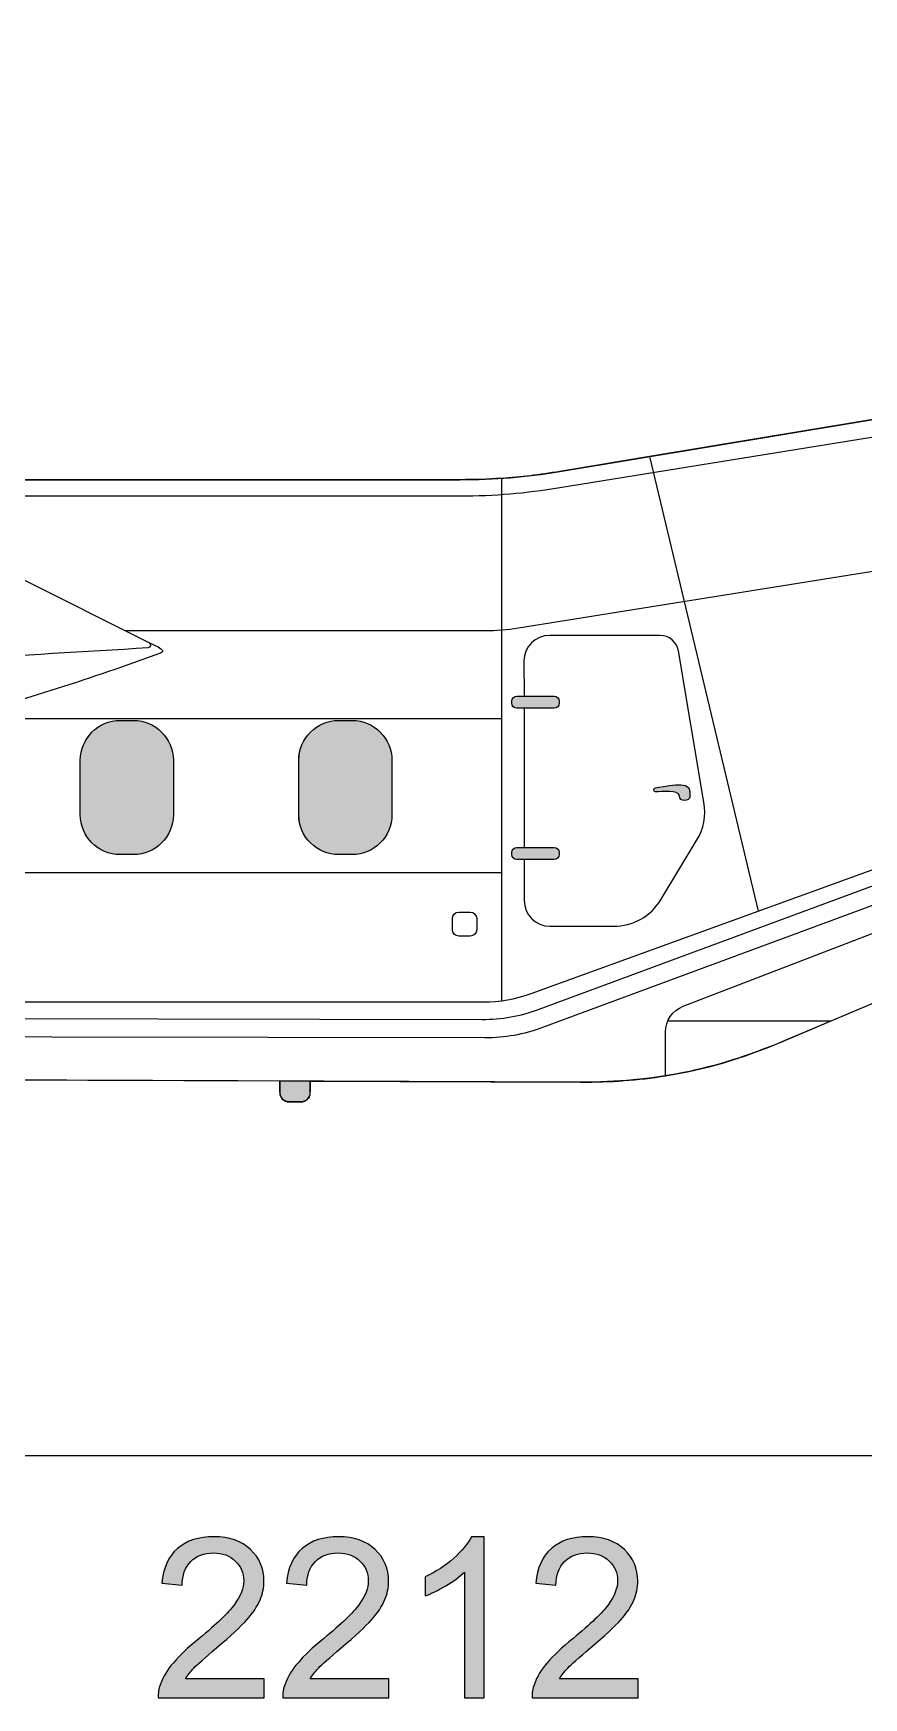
# Model space of a CAD drawing. Extents: x 65 to 355, y 40 to 244.
# Drawn here: x 138.51 to 152.89, y 186.23 to 215.05 of the extents above; entities that cross this region are included whole.
import ezdxf

# ---------------------------------------------------------------- set-up
doc = ezdxf.new("R2010")
doc.units = 0
doc.header["$MEASUREMENT"] = 0
doc.layers.add('4-VIEW', color=7, linetype='CONTINUOUS')
doc.layers.add('SOLIDS', color=7, linetype='CONTINUOUS')

# ---------------------------------------------------------------- blocks, each defined once
blk = doc.blocks.new('BLOCK_2')
at = {"layer": '4-VIEW'}
h = blk.add_hatch(color=7, dxfattribs=at)
h.dxf.hatch_style = 2
edge = h.paths.add_edge_path()
edge.add_spline(control_points=[(142.511, 186.555), (142.511, 186.555), (142.511, 186.227), (142.511, 186.227), (142.511, 186.227), (140.674, 186.227), (140.674, 186.227), (140.672, 186.309), (140.685, 186.388), (140.714, 186.464), (140.761, 186.589), (140.836, 186.712), (140.939, 186.834), (141.042, 186.955), (141.191, 187.095), (141.385, 187.254), (141.687, 187.502), (141.891, 187.698), (141.997, 187.843), (142.103, 187.987), (142.156, 188.124), (142.156, 188.253), (142.156, 188.388), (142.108, 188.502), (142.011, 188.595), (141.915, 188.688), (141.789, 188.734), (141.633, 188.734), (141.469, 188.734), (141.338, 188.685), (141.239, 188.586), (141.141, 188.488), (141.091, 188.351), (141.089, 188.177), (141.089, 188.177), (140.739, 188.213), (140.739, 188.213), (140.763, 188.474), (140.853, 188.674), (141.01, 188.811), (141.166, 188.948), (141.377, 189.016), (141.641, 189.016), (141.907, 189.016), (142.118, 188.942), (142.274, 188.795), (142.429, 188.647), (142.507, 188.464), (142.507, 188.245), (142.507, 188.134), (142.484, 188.025), (142.439, 187.917), (142.393, 187.81), (142.318, 187.697), (142.212, 187.578), (142.107, 187.46), (141.931, 187.297), (141.686, 187.089), (141.482, 186.918), (141.35, 186.801), (141.292, 186.74), (141.234, 186.679), (141.186, 186.617), (141.148, 186.555), (141.148, 186.555), (142.511, 186.555), (142.511, 186.555)], knot_values=[0, 0, 0, 0, 1, 1, 1, 2, 2, 2, 3, 3, 3, 4, 4, 4, 5, 5, 5, 6, 6, 6, 7, 7, 7, 8, 8, 8, 9, 9, 9, 10, 10, 10, 11, 11, 11, 12, 12, 12, 13, 13, 13, 14, 14, 14, 15, 15, 15, 16, 16, 16, 17, 17, 17, 18, 18, 18, 19, 19, 19, 20, 20, 20, 21, 21, 21, 22, 22, 22, 22], degree=3, periodic=1)
h = blk.add_hatch(color=7, dxfattribs=at)
h.dxf.hatch_style = 2
edge = h.paths.add_edge_path()
edge.add_spline(control_points=[(144.669, 186.555), (144.669, 186.555), (144.669, 186.227), (144.669, 186.227), (144.669, 186.227), (142.833, 186.227), (142.833, 186.227), (142.83, 186.309), (142.843, 186.388), (142.872, 186.464), (142.919, 186.589), (142.994, 186.712), (143.097, 186.834), (143.2, 186.955), (143.349, 187.095), (143.543, 187.254), (143.845, 187.502), (144.049, 187.698), (144.155, 187.843), (144.261, 187.987), (144.314, 188.124), (144.314, 188.253), (144.314, 188.388), (144.266, 188.502), (144.169, 188.595), (144.073, 188.688), (143.947, 188.734), (143.791, 188.734), (143.627, 188.734), (143.496, 188.685), (143.397, 188.586), (143.299, 188.488), (143.249, 188.351), (143.248, 188.177), (143.248, 188.177), (142.897, 188.213), (142.897, 188.213), (142.921, 188.474), (143.011, 188.674), (143.168, 188.811), (143.325, 188.948), (143.535, 189.016), (143.799, 189.016), (144.065, 189.016), (144.276, 188.942), (144.432, 188.795), (144.587, 188.647), (144.665, 188.464), (144.665, 188.245), (144.665, 188.134), (144.642, 188.025), (144.597, 187.917), (144.551, 187.81), (144.476, 187.697), (144.37, 187.578), (144.265, 187.46), (144.09, 187.297), (143.844, 187.089), (143.64, 186.918), (143.508, 186.801), (143.45, 186.74), (143.392, 186.679), (143.344, 186.617), (143.306, 186.555), (143.306, 186.555), (144.669, 186.555), (144.669, 186.555)], knot_values=[0, 0, 0, 0, 1, 1, 1, 2, 2, 2, 3, 3, 3, 4, 4, 4, 5, 5, 5, 6, 6, 6, 7, 7, 7, 8, 8, 8, 9, 9, 9, 10, 10, 10, 11, 11, 11, 12, 12, 12, 13, 13, 13, 14, 14, 14, 15, 15, 15, 16, 16, 16, 17, 17, 17, 18, 18, 18, 19, 19, 19, 20, 20, 20, 21, 21, 21, 22, 22, 22, 22], degree=3, periodic=1)
h = blk.add_hatch(color=7, dxfattribs=at)
h.dxf.hatch_style = 2
edge = h.paths.add_edge_path()
edge.add_spline(control_points=[(146.319, 186.227), (146.319, 186.227), (145.978, 186.227), (145.978, 186.227), (145.978, 186.227), (145.978, 188.401), (145.978, 188.401), (145.896, 188.322), (145.788, 188.244), (145.655, 188.166), (145.522, 188.087), (145.402, 188.028), (145.296, 187.989), (145.296, 187.989), (145.296, 188.319), (145.296, 188.319), (145.487, 188.409), (145.653, 188.517), (145.796, 188.645), (145.939, 188.773), (146.04, 188.896), (146.099, 189.016), (146.099, 189.016), (146.319, 189.016), (146.319, 189.016), (146.319, 189.016), (146.319, 186.227), (146.319, 186.227)], knot_values=[0, 0, 0, 0, 1, 1, 1, 2, 2, 2, 3, 3, 3, 4, 4, 4, 5, 5, 5, 6, 6, 6, 7, 7, 7, 8, 8, 8, 9, 9, 9, 9], degree=3, periodic=1)
h = blk.add_hatch(color=7, dxfattribs=at)
h.dxf.hatch_style = 2
edge = h.paths.add_edge_path()
edge.add_spline(control_points=[(148.985, 186.555), (148.985, 186.555), (148.985, 186.227), (148.985, 186.227), (148.985, 186.227), (147.149, 186.227), (147.149, 186.227), (147.146, 186.309), (147.16, 186.388), (147.189, 186.464), (147.235, 186.589), (147.31, 186.712), (147.413, 186.834), (147.516, 186.955), (147.665, 187.095), (147.86, 187.254), (148.161, 187.502), (148.365, 187.698), (148.472, 187.843), (148.578, 187.987), (148.631, 188.124), (148.631, 188.253), (148.631, 188.388), (148.582, 188.502), (148.486, 188.595), (148.389, 188.688), (148.263, 188.734), (148.108, 188.734), (147.944, 188.734), (147.812, 188.685), (147.714, 188.586), (147.615, 188.488), (147.565, 188.351), (147.564, 188.177), (147.564, 188.177), (147.213, 188.213), (147.213, 188.213), (147.237, 188.474), (147.328, 188.674), (147.484, 188.811), (147.641, 188.948), (147.851, 189.016), (148.115, 189.016), (148.382, 189.016), (148.593, 188.942), (148.748, 188.795), (148.904, 188.647), (148.981, 188.464), (148.981, 188.245), (148.981, 188.134), (148.959, 188.025), (148.913, 187.917), (148.868, 187.81), (148.792, 187.697), (148.687, 187.578), (148.581, 187.46), (148.406, 187.297), (148.161, 187.089), (147.956, 186.918), (147.825, 186.801), (147.767, 186.74), (147.709, 186.679), (147.661, 186.617), (147.623, 186.555), (147.623, 186.555), (148.985, 186.555), (148.985, 186.555)], knot_values=[0, 0, 0, 0, 1, 1, 1, 2, 2, 2, 3, 3, 3, 4, 4, 4, 5, 5, 5, 6, 6, 6, 7, 7, 7, 8, 8, 8, 9, 9, 9, 10, 10, 10, 11, 11, 11, 12, 12, 12, 13, 13, 13, 14, 14, 14, 15, 15, 15, 16, 16, 16, 17, 17, 17, 18, 18, 18, 19, 19, 19, 20, 20, 20, 21, 21, 21, 22, 22, 22, 22], degree=3, periodic=1)
for points, knots in [([(142.511, 186.555), (142.511, 186.555), (142.511, 186.227), (142.511, 186.227), (142.511, 186.227), (140.674, 186.227), (140.674, 186.227), (140.672, 186.309), (140.685, 186.388), (140.714, 186.464), (140.761, 186.589), (140.836, 186.712), (140.939, 186.834), (141.042, 186.955), (141.191, 187.095), (141.385, 187.254), (141.687, 187.502), (141.891, 187.698), (141.997, 187.843), (142.103, 187.987), (142.156, 188.124), (142.156, 188.253), (142.156, 188.388), (142.108, 188.502), (142.011, 188.595), (141.915, 188.688), (141.789, 188.734), (141.633, 188.734), (141.469, 188.734), (141.338, 188.685), (141.239, 188.586), (141.141, 188.488), (141.091, 188.351), (141.089, 188.177), (141.089, 188.177), (140.739, 188.213), (140.739, 188.213), (140.763, 188.474), (140.853, 188.674), (141.01, 188.811), (141.166, 188.948), (141.377, 189.016), (141.641, 189.016), (141.907, 189.016), (142.118, 188.942), (142.274, 188.795), (142.429, 188.647), (142.507, 188.464), (142.507, 188.245), (142.507, 188.134), (142.484, 188.025), (142.439, 187.917), (142.393, 187.81), (142.318, 187.697), (142.212, 187.578), (142.107, 187.46), (141.931, 187.297), (141.686, 187.089), (141.482, 186.918), (141.35, 186.801), (141.292, 186.74), (141.234, 186.679), (141.186, 186.617), (141.148, 186.555), (141.148, 186.555), (142.511, 186.555), (142.511, 186.555)], [0, 0, 0, 0, 1, 1, 1, 2, 2, 2, 3, 3, 3, 4, 4, 4, 5, 5, 5, 6, 6, 6, 7, 7, 7, 8, 8, 8, 9, 9, 9, 10, 10, 10, 11, 11, 11, 12, 12, 12, 13, 13, 13, 14, 14, 14, 15, 15, 15, 16, 16, 16, 17, 17, 17, 18, 18, 18, 19, 19, 19, 20, 20, 20, 21, 21, 21, 22, 22, 22, 22]), ([(144.669, 186.555), (144.669, 186.555), (144.669, 186.227), (144.669, 186.227), (144.669, 186.227), (142.833, 186.227), (142.833, 186.227), (142.83, 186.309), (142.843, 186.388), (142.872, 186.464), (142.919, 186.589), (142.994, 186.712), (143.097, 186.834), (143.2, 186.955), (143.349, 187.095), (143.543, 187.254), (143.845, 187.502), (144.049, 187.698), (144.155, 187.843), (144.261, 187.987), (144.314, 188.124), (144.314, 188.253), (144.314, 188.388), (144.266, 188.502), (144.169, 188.595), (144.073, 188.688), (143.947, 188.734), (143.791, 188.734), (143.627, 188.734), (143.496, 188.685), (143.397, 188.586), (143.299, 188.488), (143.249, 188.351), (143.248, 188.177), (143.248, 188.177), (142.897, 188.213), (142.897, 188.213), (142.921, 188.474), (143.011, 188.674), (143.168, 188.811), (143.325, 188.948), (143.535, 189.016), (143.799, 189.016), (144.065, 189.016), (144.276, 188.942), (144.432, 188.795), (144.587, 188.647), (144.665, 188.464), (144.665, 188.245), (144.665, 188.134), (144.642, 188.025), (144.597, 187.917), (144.551, 187.81), (144.476, 187.697), (144.37, 187.578), (144.265, 187.46), (144.09, 187.297), (143.844, 187.089), (143.64, 186.918), (143.508, 186.801), (143.45, 186.74), (143.392, 186.679), (143.344, 186.617), (143.306, 186.555), (143.306, 186.555), (144.669, 186.555), (144.669, 186.555)], [0, 0, 0, 0, 1, 1, 1, 2, 2, 2, 3, 3, 3, 4, 4, 4, 5, 5, 5, 6, 6, 6, 7, 7, 7, 8, 8, 8, 9, 9, 9, 10, 10, 10, 11, 11, 11, 12, 12, 12, 13, 13, 13, 14, 14, 14, 15, 15, 15, 16, 16, 16, 17, 17, 17, 18, 18, 18, 19, 19, 19, 20, 20, 20, 21, 21, 21, 22, 22, 22, 22]), ([(146.319, 186.227), (146.319, 186.227), (145.978, 186.227), (145.978, 186.227), (145.978, 186.227), (145.978, 188.401), (145.978, 188.401), (145.896, 188.322), (145.788, 188.244), (145.655, 188.166), (145.522, 188.087), (145.402, 188.028), (145.296, 187.989), (145.296, 187.989), (145.296, 188.319), (145.296, 188.319), (145.487, 188.409), (145.653, 188.517), (145.796, 188.645), (145.939, 188.773), (146.04, 188.896), (146.099, 189.016), (146.099, 189.016), (146.319, 189.016), (146.319, 189.016), (146.319, 189.016), (146.319, 186.227), (146.319, 186.227)], [0, 0, 0, 0, 1, 1, 1, 2, 2, 2, 3, 3, 3, 4, 4, 4, 5, 5, 5, 6, 6, 6, 7, 7, 7, 8, 8, 8, 9, 9, 9, 9]), ([(148.985, 186.555), (148.985, 186.555), (148.985, 186.227), (148.985, 186.227), (148.985, 186.227), (147.149, 186.227), (147.149, 186.227), (147.146, 186.309), (147.16, 186.388), (147.189, 186.464), (147.235, 186.589), (147.31, 186.712), (147.413, 186.834), (147.516, 186.955), (147.665, 187.095), (147.86, 187.254), (148.161, 187.502), (148.365, 187.698), (148.472, 187.843), (148.578, 187.987), (148.631, 188.124), (148.631, 188.253), (148.631, 188.388), (148.582, 188.502), (148.486, 188.595), (148.389, 188.688), (148.263, 188.734), (148.108, 188.734), (147.944, 188.734), (147.812, 188.685), (147.714, 188.586), (147.615, 188.488), (147.565, 188.351), (147.564, 188.177), (147.564, 188.177), (147.213, 188.213), (147.213, 188.213), (147.237, 188.474), (147.328, 188.674), (147.484, 188.811), (147.641, 188.948), (147.851, 189.016), (148.115, 189.016), (148.382, 189.016), (148.593, 188.942), (148.748, 188.795), (148.904, 188.647), (148.981, 188.464), (148.981, 188.245), (148.981, 188.134), (148.959, 188.025), (148.913, 187.917), (148.868, 187.81), (148.792, 187.697), (148.687, 187.578), (148.581, 187.46), (148.406, 187.297), (148.161, 187.089), (147.956, 186.918), (147.825, 186.801), (147.767, 186.74), (147.709, 186.679), (147.661, 186.617), (147.623, 186.555), (147.623, 186.555), (148.985, 186.555), (148.985, 186.555)], [0, 0, 0, 0, 1, 1, 1, 2, 2, 2, 3, 3, 3, 4, 4, 4, 5, 5, 5, 6, 6, 6, 7, 7, 7, 8, 8, 8, 9, 9, 9, 10, 10, 10, 11, 11, 11, 12, 12, 12, 13, 13, 13, 14, 14, 14, 15, 15, 15, 16, 16, 16, 17, 17, 17, 18, 18, 18, 19, 19, 19, 20, 20, 20, 21, 21, 21, 22, 22, 22, 22])]:
    blk.add_open_spline(points, degree=3, knots=knots, dxfattribs=at)

msp = doc.modelspace()

# ---------------------------------------------------------------- hatches: boundary and pattern name
at = {"layer": 'SOLIDS'}
h = msp.add_hatch(color=7, dxfattribs=at)
edge = h.paths.add_edge_path()
edge.add_spline(control_points=[(146.885, 203.572), (146.837, 203.572), (146.798, 203.533), (146.798, 203.485), (146.798, 203.485), (146.798, 203.453), (146.798, 203.453), (146.798, 203.405), (146.837, 203.366), (146.885, 203.366), (146.885, 203.366), (147.01, 203.366), (147.01, 203.366), (147.01, 203.366), (147.533, 203.366), (147.533, 203.366), (147.581, 203.366), (147.62, 203.405), (147.62, 203.453), (147.62, 203.453), (147.62, 203.485), (147.62, 203.485), (147.62, 203.533), (147.581, 203.572), (147.533, 203.572), (147.533, 203.572), (147.01, 203.572), (147.01, 203.572), (147.01, 203.572), (146.885, 203.572), (146.885, 203.572)], knot_values=[0, 0, 0, 0, 1, 1, 1, 2, 2, 2, 3, 3, 3, 4, 4, 4, 5, 5, 5, 6, 6, 6, 7, 7, 7, 8, 8, 8, 9, 9, 9, 10, 10, 10, 10], degree=3, periodic=1)
h = msp.add_hatch(color=7, dxfattribs=at)
edge = h.paths.add_edge_path()
edge.add_spline(control_points=[(139.326, 202.463), (139.326, 202.463), (139.326, 201.52), (139.326, 201.52), (139.326, 201.14), (139.636, 200.829), (140.016, 200.829), (140.016, 200.829), (140.248, 200.829), (140.248, 200.829), (140.627, 200.829), (140.938, 201.14), (140.938, 201.52), (140.938, 201.52), (140.938, 202.463), (140.938, 202.463), (140.938, 202.842), (140.627, 203.153), (140.248, 203.153), (140.248, 203.153), (140.016, 203.153), (140.016, 203.153), (139.636, 203.153), (139.326, 202.842), (139.326, 202.463)], knot_values=[0, 0, 0, 0, 1, 1, 1, 2, 2, 2, 3, 3, 3, 4, 4, 4, 5, 5, 5, 6, 6, 6, 7, 7, 7, 8, 8, 8, 8], degree=3, periodic=1)
h = msp.add_hatch(color=7, dxfattribs=at)
edge = h.paths.add_edge_path()
edge.add_spline(control_points=[(143.801, 203.153), (143.421, 203.153), (143.111, 202.842), (143.111, 202.463), (143.111, 202.463), (143.111, 201.52), (143.111, 201.52), (143.111, 201.14), (143.421, 200.829), (143.801, 200.829), (143.801, 200.829), (144.033, 200.829), (144.033, 200.829), (144.412, 200.829), (144.723, 201.14), (144.723, 201.52), (144.723, 201.52), (144.723, 202.463), (144.723, 202.463), (144.723, 202.842), (144.412, 203.153), (144.033, 203.153), (144.033, 203.153), (143.801, 203.153), (143.801, 203.153)], knot_values=[0, 0, 0, 0, 1, 1, 1, 2, 2, 2, 3, 3, 3, 4, 4, 4, 5, 5, 5, 6, 6, 6, 7, 7, 7, 8, 8, 8, 8], degree=3, periodic=1)
h = msp.add_hatch(color=7, dxfattribs=at)
edge = h.paths.add_edge_path()
edge.add_spline(control_points=[(149.882, 201.924), (149.882, 202.134), (149.412, 201.996), (149.285, 201.986), (149.244, 201.982), (149.246, 201.915), (149.288, 201.915), (149.375, 201.915), (149.698, 201.958), (149.698, 201.851), (149.698, 201.728), (149.882, 201.754), (149.882, 201.834), (149.882, 201.834), (149.882, 201.924), (149.882, 201.924)], knot_values=[0, 0, 0, 0, 1, 1, 1, 2, 2, 2, 3, 3, 3, 4, 4, 4, 5, 5, 5, 5], degree=3, periodic=1)
h = msp.add_hatch(color=7, dxfattribs=at)
edge = h.paths.add_edge_path()
edge.add_spline(control_points=[(146.885, 200.951), (146.837, 200.951), (146.798, 200.912), (146.798, 200.864), (146.798, 200.864), (146.798, 200.832), (146.798, 200.832), (146.798, 200.784), (146.837, 200.746), (146.885, 200.746), (146.885, 200.746), (147.013, 200.746), (147.013, 200.746), (147.013, 200.746), (147.533, 200.746), (147.533, 200.746), (147.581, 200.746), (147.62, 200.784), (147.62, 200.832), (147.62, 200.832), (147.62, 200.864), (147.62, 200.864), (147.62, 200.912), (147.581, 200.951), (147.533, 200.951), (147.533, 200.951), (147.013, 200.951), (147.013, 200.951), (147.013, 200.951), (146.885, 200.951), (146.885, 200.951)], knot_values=[0, 0, 0, 0, 1, 1, 1, 2, 2, 2, 3, 3, 3, 4, 4, 4, 5, 5, 5, 6, 6, 6, 7, 7, 7, 8, 8, 8, 9, 9, 9, 10, 10, 10, 10], degree=3, periodic=1)
h = msp.add_hatch(color=7, dxfattribs=at)
edge = h.paths.add_edge_path()
edge.add_spline(control_points=[(142.781, 196.91), (142.781, 196.91), (142.781, 196.724), (142.781, 196.724), (142.785, 196.683), (142.793, 196.645), (142.811, 196.615), (142.84, 196.574), (142.888, 196.547), (142.941, 196.547), (142.967, 196.547), (142.991, 196.547), (143.013, 196.547), (143.112, 196.547), (143.177, 196.549), (143.221, 196.564), (143.249, 196.579), (143.273, 196.602), (143.289, 196.63), (143.308, 196.682), (143.308, 196.765), (143.308, 196.899), (143.308, 196.899), (143.308, 196.908), (143.308, 196.908), (143.308, 196.908), (142.781, 196.91), (142.781, 196.91)], knot_values=[0, 0, 0, 0, 1, 1, 1, 2, 2, 2, 3, 3, 3, 4, 4, 4, 5, 5, 5, 6, 6, 6, 7, 7, 7, 8, 8, 8, 9, 9, 9, 9], degree=3, periodic=1)

# ---------------------------------------------------------------- linework, layer by layer
at = {"layer": '4-VIEW', "color": 7}
for points in [[(149.181, 207.723), (151.062, 199.849)], [(146.624, 198.297), (146.624, 207.351)], [(147.01, 203.366), (147.013, 200.951)], [(133.65, 203.184), (146.624, 203.184)], [(135.079, 200.52), (146.624, 200.52)], [(149.5, 197.948), (152.327, 197.948)], [(102.465, 190.425), (190.306, 190.425)]]:
    msp.add_lwpolyline(points, dxfattribs=at)
for points, knots in [([(170.504, 211.107), (171.833, 211.153), (172.833, 212.006), (173.11, 213.157), (173.11, 213.157), (177.139, 229.932), (177.139, 229.932), (177.814, 232.74), (184.452, 230.857), (187.275, 230.299), (187.453, 230.264), (187.582, 230.125), (187.606, 229.946), (187.606, 229.946), (190.273, 209.522), (190.273, 209.522), (190.292, 209.381), (190.199, 209.25), (190.06, 209.222), (190.06, 209.222), (168.475, 204.763), (168.475, 204.763), (168.475, 204.763), (151.477, 197.588), (151.477, 197.588), (150.32, 197.1), (149.246, 196.884), (147.991, 196.889), (147.991, 196.889), (136.127, 196.937), (136.127, 196.937)], [0, 0, 0, 0, 1, 1, 1, 2, 2, 2, 3, 3, 3, 4, 4, 4, 5, 5, 5, 6, 6, 6, 7, 7, 7, 8, 8, 8, 9, 9, 9, 10, 10, 10, 10]), ([(135.487, 207.323), (135.487, 207.323), (145.901, 207.323), (145.901, 207.323), (146.51, 207.323), (147.03, 207.366), (147.631, 207.466), (147.631, 207.466), (168.052, 210.852), (168.052, 210.852), (171.813, 211.475), (178.285, 211.162), (181.834, 209.743)], [0, 0, 0, 0, 1, 1, 1, 2, 2, 2, 3, 3, 3, 4, 4, 4, 4]), ([(114.24, 198.277), (114.24, 198.277), (146.301, 198.277), (146.301, 198.277), (146.599, 198.277), (146.853, 198.322), (147.132, 198.424), (147.132, 198.424), (168.074, 206.02), (168.074, 206.02), (168.161, 206.052), (168.213, 206.139), (168.197, 206.231), (168.197, 206.231), (167.448, 210.751), (167.448, 210.751)], [0, 0, 0, 0, 1, 1, 1, 2, 2, 2, 3, 3, 3, 4, 4, 4, 5, 5, 5, 5]), ([(135.986, 207.043), (135.986, 207.043), (145.901, 207.043), (145.901, 207.043), (146.51, 207.043), (147.03, 207.089), (147.631, 207.186), (147.631, 207.186), (167.506, 210.4), (167.506, 210.4)], [0, 0, 0, 0, 1, 1, 1, 2, 2, 2, 3, 3, 3, 3]), ([(140.102, 204.709), (140.102, 204.709), (146.332, 204.709), (146.332, 204.709), (146.537, 204.709), (146.711, 204.723), (146.913, 204.756), (146.913, 204.756), (167.885, 208.113), (167.885, 208.113)], [0, 0, 0, 0, 1, 1, 1, 2, 2, 2, 3, 3, 3, 3]), ([(136.031, 206.75), (136.031, 206.75), (140.516, 204.502), (140.516, 204.502), (140.56, 204.48), (140.546, 204.414), (140.498, 204.411), (139.396, 204.34), (138.297, 204.275), (137.202, 204.223)], [0, 0, 0, 0, 1, 1, 1, 2, 2, 2, 3, 3, 3, 3]), ([(135.079, 197.994), (135.079, 197.994), (146.274, 197.975), (146.274, 197.975), (146.632, 197.974), (146.937, 198.029), (147.274, 198.153), (147.274, 198.153), (167.836, 205.76), (167.836, 205.76), (168.232, 205.907), (168.59, 205.98), (169.011, 206.003), (169.011, 206.003), (171.644, 206.145), (171.644, 206.145), (171.836, 206.156), (171.854, 205.838), (171.661, 205.827), (171.661, 205.827), (169.077, 205.687), (169.077, 205.687), (168.655, 205.664), (168.298, 205.591), (167.901, 205.444), (167.901, 205.444), (147.33, 197.834), (147.33, 197.834), (146.995, 197.71), (146.688, 197.656), (146.33, 197.656), (146.33, 197.656), (135.079, 197.675), (135.079, 197.675)], [0, 0, 0, 0, 1, 1, 1, 2, 2, 2, 3, 3, 3, 4, 4, 4, 5, 5, 5, 6, 6, 6, 7, 7, 7, 8, 8, 8, 9, 9, 9, 10, 10, 10, 11, 11, 11, 11]), ([(140.516, 204.502), (140.534, 204.493), (140.862, 204.369), (140.715, 204.316), (139.507, 203.88), (138.33, 203.5), (137.188, 203.184)], [0, 0, 0, 0, 1, 1, 1, 2, 2, 2, 2]), ([(147.013, 200.746), (147.013, 200.746), (147.014, 200.035), (147.014, 200.035), (147.014, 199.789), (147.214, 199.589), (147.46, 199.589), (147.46, 199.589), (148.553, 199.589), (148.553, 199.589), (148.902, 199.589), (149.203, 199.758), (149.384, 200.057), (149.384, 200.057), (149.998, 201.071), (149.998, 201.071), (150.124, 201.279), (150.166, 201.498), (150.125, 201.737), (150.125, 201.737), (149.683, 204.36), (149.683, 204.36), (149.656, 204.514), (149.525, 204.625), (149.368, 204.625), (149.368, 204.625), (147.456, 204.625), (147.456, 204.625), (147.207, 204.625), (147.009, 204.427), (147.009, 204.179), (147.009, 204.179), (147.01, 203.572), (147.01, 203.572)], [0, 0, 0, 0, 1, 1, 1, 2, 2, 2, 3, 3, 3, 4, 4, 4, 5, 5, 5, 6, 6, 6, 7, 7, 7, 8, 8, 8, 9, 9, 9, 10, 10, 10, 11, 11, 11, 11]), ([(146.885, 203.366), (146.885, 203.366), (147.533, 203.366), (147.533, 203.366), (147.581, 203.366), (147.62, 203.405), (147.62, 203.453), (147.62, 203.453), (147.62, 203.485), (147.62, 203.485), (147.62, 203.533), (147.581, 203.572), (147.533, 203.572), (147.533, 203.572), (146.885, 203.572), (146.885, 203.572), (146.837, 203.572), (146.798, 203.533), (146.798, 203.485), (146.798, 203.485), (146.798, 203.453), (146.798, 203.453), (146.798, 203.405), (146.837, 203.366), (146.885, 203.366), (146.885, 203.366), (146.885, 203.366), (146.885, 203.366)], [0, 0, 0, 0, 1, 1, 1, 2, 2, 2, 3, 3, 3, 4, 4, 4, 5, 5, 5, 6, 6, 6, 7, 7, 7, 8, 8, 8, 9, 9, 9, 9]), ([(140.016, 200.829), (140.016, 200.829), (140.248, 200.829), (140.248, 200.829), (140.627, 200.829), (140.938, 201.14), (140.938, 201.52), (140.938, 201.52), (140.938, 202.463), (140.938, 202.463), (140.938, 202.842), (140.627, 203.153), (140.248, 203.153), (140.248, 203.153), (140.016, 203.153), (140.016, 203.153), (139.636, 203.153), (139.326, 202.842), (139.326, 202.463), (139.326, 202.463), (139.326, 201.52), (139.326, 201.52), (139.326, 201.14), (139.636, 200.829), (140.016, 200.829), (140.016, 200.829), (140.016, 200.829), (140.016, 200.829)], [0, 0, 0, 0, 1, 1, 1, 2, 2, 2, 3, 3, 3, 4, 4, 4, 5, 5, 5, 6, 6, 6, 7, 7, 7, 8, 8, 8, 9, 9, 9, 9]), ([(143.801, 200.829), (143.801, 200.829), (144.033, 200.829), (144.033, 200.829), (144.412, 200.829), (144.723, 201.14), (144.723, 201.52), (144.723, 201.52), (144.723, 202.463), (144.723, 202.463), (144.723, 202.842), (144.412, 203.153), (144.033, 203.153), (144.033, 203.153), (143.801, 203.153), (143.801, 203.153), (143.421, 203.153), (143.11, 202.842), (143.11, 202.463), (143.11, 202.463), (143.11, 201.52), (143.11, 201.52), (143.11, 201.14), (143.421, 200.829), (143.801, 200.829), (143.801, 200.829), (143.801, 200.829), (143.801, 200.829)], [0, 0, 0, 0, 1, 1, 1, 2, 2, 2, 3, 3, 3, 4, 4, 4, 5, 5, 5, 6, 6, 6, 7, 7, 7, 8, 8, 8, 9, 9, 9, 9]), ([(149.288, 201.915), (149.375, 201.915), (149.698, 201.958), (149.698, 201.851), (149.698, 201.728), (149.882, 201.754), (149.882, 201.834), (149.882, 201.834), (149.882, 201.924), (149.882, 201.924), (149.882, 202.134), (149.412, 201.996), (149.285, 201.986), (149.244, 201.982), (149.246, 201.915), (149.288, 201.915), (149.288, 201.915), (149.288, 201.915), (149.288, 201.915)], [0, 0, 0, 0, 1, 1, 1, 2, 2, 2, 3, 3, 3, 4, 4, 4, 5, 5, 5, 6, 6, 6, 6]), ([(146.885, 200.746), (146.885, 200.746), (147.533, 200.746), (147.533, 200.746), (147.581, 200.746), (147.62, 200.784), (147.62, 200.832), (147.62, 200.832), (147.62, 200.864), (147.62, 200.864), (147.62, 200.912), (147.581, 200.951), (147.533, 200.951), (147.533, 200.951), (146.885, 200.951), (146.885, 200.951), (146.837, 200.951), (146.798, 200.912), (146.798, 200.864), (146.798, 200.864), (146.798, 200.832), (146.798, 200.832), (146.798, 200.784), (146.837, 200.746), (146.885, 200.746), (146.885, 200.746), (146.885, 200.746), (146.885, 200.746)], [0, 0, 0, 0, 1, 1, 1, 2, 2, 2, 3, 3, 3, 4, 4, 4, 5, 5, 5, 6, 6, 6, 7, 7, 7, 8, 8, 8, 9, 9, 9, 9]), ([(145.881, 199.417), (145.881, 199.417), (146.08, 199.417), (146.08, 199.417), (146.141, 199.417), (146.191, 199.466), (146.191, 199.527), (146.191, 199.527), (146.191, 199.722), (146.191, 199.722), (146.191, 199.783), (146.141, 199.833), (146.08, 199.833), (146.08, 199.833), (145.881, 199.833), (145.881, 199.833), (145.82, 199.833), (145.77, 199.783), (145.77, 199.722), (145.77, 199.722), (145.77, 199.527), (145.77, 199.527), (145.77, 199.466), (145.82, 199.417), (145.881, 199.417), (145.881, 199.417), (145.881, 199.417), (145.881, 199.417)], [0, 0, 0, 0, 1, 1, 1, 2, 2, 2, 3, 3, 3, 4, 4, 4, 5, 5, 5, 6, 6, 6, 7, 7, 7, 8, 8, 8, 9, 9, 9, 9]), ([(149.461, 196.998), (149.461, 196.998), (149.461, 197.756), (149.461, 197.756), (149.461, 197.957), (149.579, 198.129), (149.767, 198.202), (149.767, 198.202), (153.563, 199.664), (153.563, 199.664)], [0, 0, 0, 0, 1, 1, 1, 2, 2, 2, 3, 3, 3, 3]), ([(142.781, 196.91), (142.781, 196.91), (142.781, 196.707), (142.781, 196.707), (142.781, 196.619), (142.853, 196.547), (142.941, 196.547), (142.941, 196.547), (143.149, 196.547), (143.149, 196.547), (143.236, 196.547), (143.308, 196.619), (143.308, 196.707), (143.308, 196.707), (143.308, 196.908), (143.308, 196.908)], [0, 0, 0, 0, 1, 1, 1, 2, 2, 2, 3, 3, 3, 4, 4, 4, 5, 5, 5, 5])]:
    msp.add_open_spline(points, degree=3, knots=knots, dxfattribs=at)
at = {"layer": 'SOLIDS'}
for points, knots in [([(170.627, 211.114), (171.786, 211.198), (172.677, 211.904), (173.026, 212.877), (173.059, 212.968), (173.087, 213.061), (173.11, 213.157), (173.11, 213.157), (174.624, 219.461), (174.624, 219.461), (174.624, 219.461), (176.545, 227.458), (176.545, 227.458), (176.545, 227.458), (176.223, 227.367), (176.223, 227.367), (176.174, 227.353), (176.132, 227.383), (176.112, 227.43), (176.112, 227.43), (176.08, 227.506), (176.08, 227.506), (176.06, 227.552), (176.086, 227.605), (176.133, 227.625), (176.133, 227.625), (176.637, 227.84), (176.637, 227.84), (176.637, 227.84), (177.048, 229.551), (177.048, 229.551), (177.048, 229.551), (177.139, 229.932), (177.139, 229.932), (177.354, 230.824), (178.171, 231.243), (179.277, 231.381), (179.77, 231.442), (180.32, 231.448), (180.899, 231.415), (183.11, 231.289), (185.749, 230.6), (187.275, 230.299), (187.453, 230.264), (187.582, 230.125), (187.606, 229.946), (187.606, 229.946), (187.656, 229.551), (187.656, 229.551), (187.656, 229.551), (190.273, 209.522), (190.273, 209.522), (190.292, 209.381), (190.199, 209.25), (190.06, 209.222), (190.06, 209.222), (189.646, 209.136), (189.646, 209.136), (189.646, 209.136), (183.073, 207.779), (183.073, 207.779), (183.073, 207.779), (176.284, 206.376), (176.284, 206.376), (176.284, 206.376), (168.511, 204.77), (168.511, 204.77), (168.511, 204.77), (168.475, 204.763), (168.475, 204.763), (168.475, 204.763), (155.394, 199.241), (155.394, 199.241), (155.394, 199.241), (152.327, 197.948), (152.327, 197.948), (152.327, 197.948), (151.477, 197.588), (151.477, 197.588), (150.794, 197.3), (150.14, 197.106), (149.461, 196.998), (148.99, 196.922), (148.505, 196.887), (147.991, 196.889), (147.991, 196.889), (143.308, 196.908), (143.308, 196.908), (143.308, 196.908), (143.308, 196.707), (143.308, 196.707), (143.308, 196.619), (143.237, 196.547), (143.149, 196.547), (143.149, 196.547), (142.941, 196.547), (142.941, 196.547), (142.853, 196.547), (142.781, 196.619), (142.781, 196.707), (142.781, 196.707), (142.781, 196.91), (142.781, 196.91), (142.781, 196.91), (136.127, 196.936), (136.127, 196.936), (136.536, 196.574), (136.794, 196.044), (136.794, 195.454), (136.794, 194.36), (135.907, 193.473), (134.813, 193.473), (133.72, 193.473), (132.833, 194.36), (132.833, 195.454), (132.833, 196.049), (133.096, 196.584), (133.512, 196.947), (133.512, 196.947), (128.236, 196.968), (128.236, 196.968), (128.236, 196.968), (128.236, 196.735), (128.236, 196.735), (128.236, 196.673), (128.186, 196.623), (128.125, 196.623), (128.125, 196.623), (127.465, 196.623), (127.465, 196.623), (127.404, 196.623), (127.354, 196.673), (127.354, 196.735), (127.354, 196.735), (127.354, 196.971), (127.354, 196.971), (127.354, 196.971), (126.769, 196.974), (126.769, 196.974), (126.769, 196.974), (126.769, 196.477), (126.769, 196.477), (126.769, 196.415), (126.719, 196.365), (126.658, 196.365), (126.658, 196.365), (126.475, 196.365), (126.475, 196.365), (126.414, 196.365), (126.364, 196.415), (126.364, 196.477), (126.364, 196.477), (126.364, 196.975), (126.364, 196.975), (126.364, 196.975), (125.468, 196.979), (125.468, 196.979), (125.468, 196.979), (125.387, 195.931), (125.387, 195.931), (125.379, 195.831), (125.296, 195.754), (125.196, 195.754), (125.196, 195.754), (124.964, 195.754), (124.964, 195.754), (124.858, 195.754), (124.773, 195.84), (124.773, 195.945), (124.773, 195.945), (124.773, 196.982), (124.773, 196.982), (124.773, 196.982), (124.341, 196.983), (124.341, 196.983), (124.341, 196.983), (114.241, 197.023), (114.241, 197.023), (114.241, 197.023), (111.287, 197.035), (111.287, 197.035), (111.287, 197.035), (111.328, 196.937), (111.328, 196.937), (111.349, 196.889), (111.326, 196.833), (111.278, 196.812), (111.278, 196.812), (111.22, 196.788), (111.22, 196.788), (111.172, 196.767), (111.116, 196.79), (111.096, 196.838), (111.096, 196.838), (111.012, 197.037), (111.012, 197.037), (111.012, 197.037), (110.409, 197.039), (110.409, 197.039), (110.409, 197.039), (108.003, 197.048), (108.003, 197.048), (107.057, 197.063), (106.23, 197.169), (105.521, 197.348), (105.344, 197.392), (105.175, 197.442), (105.012, 197.495), (105.012, 197.495), (104.432, 197.717), (104.432, 197.717), (104.432, 197.717), (103.998, 197.932), (103.998, 197.932), (103.998, 197.932), (103.635, 198.157), (103.635, 198.157), (103.635, 198.157), (103.633, 198.158), (103.633, 198.158), (103.633, 198.158), (103.633, 198.158), (103.633, 198.158), (103.633, 198.158), (103.28, 198.431), (103.28, 198.431), (103.28, 198.431), (103.28, 198.431), (103.28, 198.431), (103.165, 198.532), (103.059, 198.636), (102.964, 198.745), (102.014, 199.823), (102.05, 201.263), (103.042, 202.608), (103.179, 202.793), (103.334, 202.977), (103.507, 203.157), (104.161, 203.84), (105.074, 204.479), (106.242, 205.01), (106.538, 205.145), (106.85, 205.272), (107.179, 205.392), (107.374, 205.463), (107.532, 205.563), (107.671, 205.706), (107.699, 205.734), (107.725, 205.764), (107.752, 205.795), (108.684, 206.921), (110.034, 207.653), (111.519, 207.653), (111.519, 207.653), (113.663, 207.653), (113.663, 207.653), (113.663, 207.653), (114.241, 207.653), (114.241, 207.653), (114.241, 207.653), (115.614, 207.653), (115.614, 207.653), (115.614, 207.653), (115.472, 208.529), (115.472, 208.529), (115.472, 208.529), (115.377, 208.529), (115.377, 208.529), (115.332, 208.529), (115.295, 208.566), (115.295, 208.611), (115.295, 208.611), (115.295, 208.669), (115.295, 208.669), (115.295, 208.714), (115.332, 208.751), (115.377, 208.751), (115.377, 208.751), (116.067, 208.751), (116.067, 208.751), (116.112, 208.751), (116.148, 208.714), (116.148, 208.669), (116.148, 208.669), (116.148, 208.611), (116.148, 208.611), (116.148, 208.566), (116.112, 208.529), (116.067, 208.529), (116.067, 208.529), (115.898, 208.529), (115.898, 208.529), (115.898, 208.529), (116.057, 207.653), (116.057, 207.653), (116.057, 207.653), (116.325, 207.653), (116.325, 207.653), (116.325, 207.653), (123.133, 207.653), (123.133, 207.653), (124.145, 207.803), (125.171, 207.895), (126.181, 207.958), (126.192, 208.012), (126.206, 208.066), (126.221, 208.118), (126.271, 208.278), (126.341, 208.427), (126.432, 208.559), (126.672, 208.911), (127.05, 209.143), (127.509, 209.143), (127.51, 209.143), (127.511, 209.143), (127.512, 209.143), (129.723, 209.143), (130.781, 209.11), (132.323, 208.52), (132.323, 208.52), (132.969, 208.52), (132.969, 208.52), (133.128, 208.52), (133.264, 208.443), (133.348, 208.308), (133.348, 208.308), (133.545, 207.988), (133.545, 207.988), (133.741, 207.895), (133.947, 207.794), (134.164, 207.686), (134.178, 207.703), (134.199, 207.714), (134.222, 207.714), (134.222, 207.714), (134.74, 207.73), (134.74, 207.73), (134.755, 207.73), (134.768, 207.727), (134.781, 207.719), (134.781, 207.719), (135.487, 207.323), (135.487, 207.323), (135.487, 207.323), (145.901, 207.323), (145.901, 207.323), (146.154, 207.323), (146.391, 207.331), (146.624, 207.346), (146.955, 207.369), (147.279, 207.407), (147.631, 207.466), (147.631, 207.466), (149.181, 207.723), (149.181, 207.723), (149.181, 207.723), (167.448, 210.751), (167.448, 210.751), (167.448, 210.751), (168.052, 210.852), (168.052, 210.852), (168.781, 210.972), (169.612, 211.058), (170.505, 211.107), (170.545, 211.11), (170.586, 211.112), (170.627, 211.114)], [0, 0, 0, 0, 1, 1, 1, 2, 2, 2, 3, 3, 3, 4, 4, 4, 5, 5, 5, 6, 6, 6, 7, 7, 7, 8, 8, 8, 9, 9, 9, 10, 10, 10, 11, 11, 11, 12, 12, 12, 13, 13, 13, 14, 14, 14, 15, 15, 15, 16, 16, 16, 17, 17, 17, 18, 18, 18, 19, 19, 19, 20, 20, 20, 21, 21, 21, 22, 22, 22, 23, 23, 23, 24, 24, 24, 25, 25, 25, 26, 26, 26, 27, 27, 27, 28, 28, 28, 29, 29, 29, 30, 30, 30, 31, 31, 31, 32, 32, 32, 33, 33, 33, 34, 34, 34, 35, 35, 35, 36, 36, 36, 37, 37, 37, 38, 38, 38, 39, 39, 39, 40, 40, 40, 41, 41, 41, 42, 42, 42, 43, 43, 43, 44, 44, 44, 45, 45, 45, 46, 46, 46, 47, 47, 47, 48, 48, 48, 49, 49, 49, 50, 50, 50, 51, 51, 51, 52, 52, 52, 53, 53, 53, 54, 54, 54, 55, 55, 55, 56, 56, 56, 57, 57, 57, 58, 58, 58, 59, 59, 59, 60, 60, 60, 61, 61, 61, 62, 62, 62, 63, 63, 63, 64, 64, 64, 65, 65, 65, 66, 66, 66, 67, 67, 67, 68, 68, 68, 69, 69, 69, 70, 70, 70, 71, 71, 71, 72, 72, 72, 73, 73, 73, 74, 74, 74, 75, 75, 75, 76, 76, 76, 77, 77, 77, 78, 78, 78, 79, 79, 79, 80, 80, 80, 81, 81, 81, 82, 82, 82, 83, 83, 83, 84, 84, 84, 85, 85, 85, 86, 86, 86, 87, 87, 87, 88, 88, 88, 89, 89, 89, 90, 90, 90, 91, 91, 91, 92, 92, 92, 93, 93, 93, 94, 94, 94, 95, 95, 95, 96, 96, 96, 97, 97, 97, 98, 98, 98, 99, 99, 99, 100, 100, 100, 101, 101, 101, 102, 102, 102, 103, 103, 103, 104, 104, 104, 105, 105, 105, 106, 106, 106, 107, 107, 107, 108, 108, 108, 109, 109, 109, 110, 110, 110, 111, 111, 111, 112, 112, 112, 113, 113, 113, 114, 114, 114, 115, 115, 115, 116, 116, 116, 117, 117, 117, 118, 118, 118, 119, 119, 119, 120, 120, 120, 121, 121, 121, 122, 122, 122, 122]), ([(146.885, 203.572), (146.837, 203.572), (146.798, 203.533), (146.798, 203.485), (146.798, 203.485), (146.798, 203.453), (146.798, 203.453), (146.798, 203.405), (146.837, 203.366), (146.885, 203.366), (146.885, 203.366), (147.01, 203.366), (147.01, 203.366), (147.01, 203.366), (147.533, 203.366), (147.533, 203.366), (147.581, 203.366), (147.62, 203.405), (147.62, 203.453), (147.62, 203.453), (147.62, 203.485), (147.62, 203.485), (147.62, 203.533), (147.581, 203.572), (147.533, 203.572), (147.533, 203.572), (147.01, 203.572), (147.01, 203.572), (147.01, 203.572), (146.885, 203.572), (146.885, 203.572)], [0, 0, 0, 0, 1, 1, 1, 2, 2, 2, 3, 3, 3, 4, 4, 4, 5, 5, 5, 6, 6, 6, 7, 7, 7, 8, 8, 8, 9, 9, 9, 10, 10, 10, 10]), ([(139.326, 202.463), (139.326, 202.463), (139.326, 201.52), (139.326, 201.52), (139.326, 201.14), (139.636, 200.829), (140.016, 200.829), (140.016, 200.829), (140.248, 200.829), (140.248, 200.829), (140.627, 200.829), (140.938, 201.14), (140.938, 201.52), (140.938, 201.52), (140.938, 202.463), (140.938, 202.463), (140.938, 202.842), (140.627, 203.153), (140.248, 203.153), (140.248, 203.153), (140.016, 203.153), (140.016, 203.153), (139.636, 203.153), (139.326, 202.842), (139.326, 202.463)], [0, 0, 0, 0, 1, 1, 1, 2, 2, 2, 3, 3, 3, 4, 4, 4, 5, 5, 5, 6, 6, 6, 7, 7, 7, 8, 8, 8, 8]), ([(143.801, 203.153), (143.421, 203.153), (143.111, 202.842), (143.111, 202.463), (143.111, 202.463), (143.111, 201.52), (143.111, 201.52), (143.111, 201.14), (143.421, 200.829), (143.801, 200.829), (143.801, 200.829), (144.033, 200.829), (144.033, 200.829), (144.412, 200.829), (144.723, 201.14), (144.723, 201.52), (144.723, 201.52), (144.723, 202.463), (144.723, 202.463), (144.723, 202.842), (144.412, 203.153), (144.033, 203.153), (144.033, 203.153), (143.801, 203.153), (143.801, 203.153)], [0, 0, 0, 0, 1, 1, 1, 2, 2, 2, 3, 3, 3, 4, 4, 4, 5, 5, 5, 6, 6, 6, 7, 7, 7, 8, 8, 8, 8]), ([(149.882, 201.924), (149.882, 202.134), (149.412, 201.996), (149.285, 201.986), (149.244, 201.982), (149.246, 201.915), (149.288, 201.915), (149.375, 201.915), (149.698, 201.958), (149.698, 201.851), (149.698, 201.728), (149.882, 201.754), (149.882, 201.834), (149.882, 201.834), (149.882, 201.924), (149.882, 201.924)], [0, 0, 0, 0, 1, 1, 1, 2, 2, 2, 3, 3, 3, 4, 4, 4, 5, 5, 5, 5]), ([(146.885, 200.951), (146.837, 200.951), (146.798, 200.912), (146.798, 200.864), (146.798, 200.864), (146.798, 200.832), (146.798, 200.832), (146.798, 200.784), (146.837, 200.746), (146.885, 200.746), (146.885, 200.746), (147.013, 200.746), (147.013, 200.746), (147.013, 200.746), (147.533, 200.746), (147.533, 200.746), (147.581, 200.746), (147.62, 200.784), (147.62, 200.832), (147.62, 200.832), (147.62, 200.864), (147.62, 200.864), (147.62, 200.912), (147.581, 200.951), (147.533, 200.951), (147.533, 200.951), (147.013, 200.951), (147.013, 200.951), (147.013, 200.951), (146.885, 200.951), (146.885, 200.951)], [0, 0, 0, 0, 1, 1, 1, 2, 2, 2, 3, 3, 3, 4, 4, 4, 5, 5, 5, 6, 6, 6, 7, 7, 7, 8, 8, 8, 9, 9, 9, 10, 10, 10, 10]), ([(142.781, 196.91), (142.781, 196.91), (142.781, 196.724), (142.781, 196.724), (142.785, 196.683), (142.793, 196.645), (142.811, 196.615), (142.84, 196.574), (142.888, 196.547), (142.941, 196.547), (142.967, 196.547), (142.991, 196.547), (143.013, 196.547), (143.112, 196.547), (143.177, 196.549), (143.221, 196.564), (143.249, 196.579), (143.273, 196.602), (143.289, 196.63), (143.308, 196.682), (143.308, 196.765), (143.308, 196.899), (143.308, 196.899), (143.308, 196.908), (143.308, 196.908), (143.308, 196.908), (142.781, 196.91), (142.781, 196.91)], [0, 0, 0, 0, 1, 1, 1, 2, 2, 2, 3, 3, 3, 4, 4, 4, 5, 5, 5, 6, 6, 6, 7, 7, 7, 8, 8, 8, 9, 9, 9, 9])]:
    msp.add_open_spline(points, degree=3, knots=knots, dxfattribs=at)

# ---------------------------------------------------------------- block references
at = {"layer": '4-VIEW'}
msp.add_blockref('BLOCK_2', (0, 0), dxfattribs=at)

doc.saveas('drawing.dxf')
